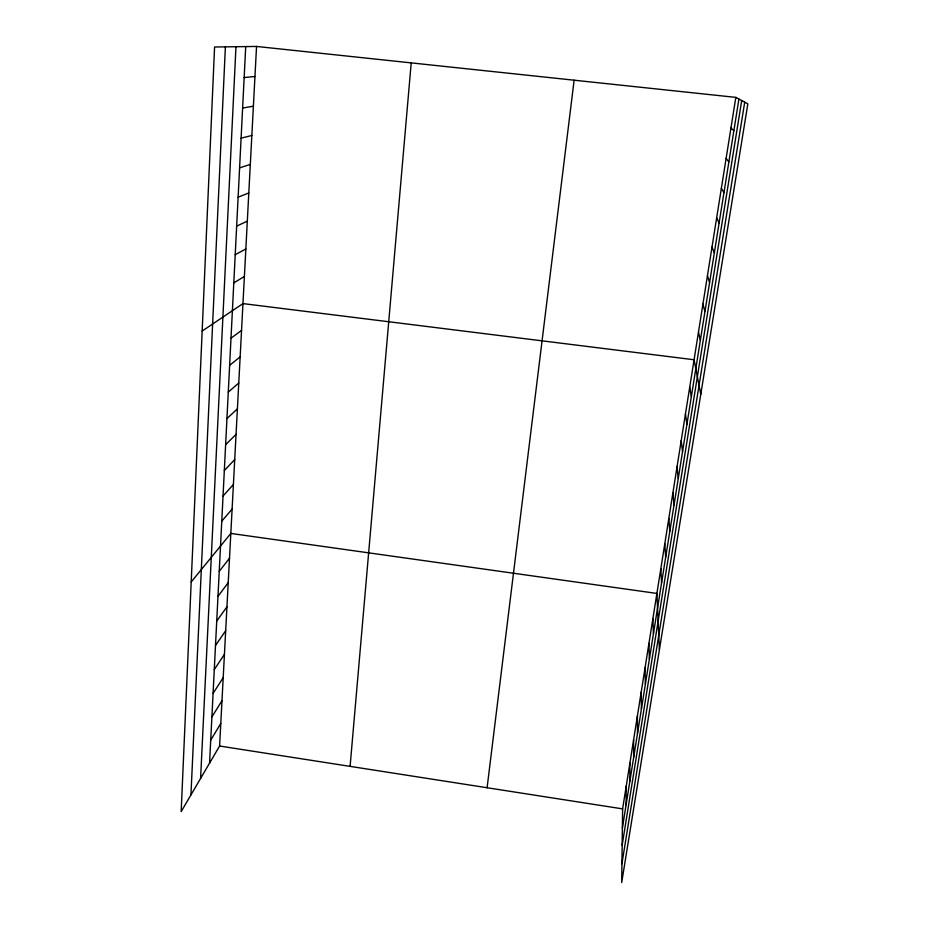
<?xml version="1.0" encoding="UTF-8"?>
<svg xmlns="http://www.w3.org/2000/svg" width="929" height="929" viewBox="0 0 929 929"><rect width="100%" height="100%" fill="white"/><g stroke="black" fill="none" stroke-linecap="round" stroke-linejoin="round"><path stroke-width="1.39" d="M629.85 781.301L629.908 763.023M626.088 804.839L626.239 786.085M735.826 97.382L622.616 808.88L621.687 882.55L747.833 103.862L735.826 97.382L256.543 46.45L214.576 47.007L181.167 811.609L219.592 746.022L256.543 46.45M190.944 794.91L225.387 46.868M200.594 778.456L235.966 46.729M209.559 763.15L245.72 46.589M350.094 766.379L411.21 62.882M487.098 787.746L574.122 80.196M622.372 828.087L738.915 99.043M622.151 845.262L741.702 100.553M621.919 863.761L744.721 102.19M210.709 740.181L220.777 723.494M211.882 716.933L221.985 700.71M213.078 693.394L223.204 677.647M214.274 669.588L224.435 654.33M215.493 645.481L225.677 630.721M216.724 621.083L226.943 606.834M217.967 596.383L228.22 582.657M219.232 571.381L229.509 558.19M191.2 581.972L230.822 533.432L656.896 593.434L659.404 649.708M221.764 521.181L232.111 509.104M223.041 496.005L233.411 484.485M224.319 470.515L234.723 459.576M225.631 444.701L236.059 434.366M226.943 418.573L237.406 408.853M228.279 392.119L238.765 383.015M229.637 365.329L240.147 356.864M231.007 338.191L241.552 330.399M202.162 331.061L242.968 303.597L694.079 359.755L700.78 394.291M233.794 282.88L244.397 276.459M235.223 254.685L245.848 248.972M236.663 226.119L247.323 221.148M238.114 197.18L248.809 192.965M239.601 167.859L250.319 164.41M241.099 138.154L251.84 135.495M242.62 108.043L253.396 106.196M244.164 77.525L254.964 76.515M219.592 746.022L622.616 808.88M730.937 128.109L733.852 130.675M726.106 158.429L728.87 161.878M721.357 188.355L723.958 192.64M716.654 217.862L719.104 222.983M712.02 246.998L714.32 252.92M707.445 275.739L709.593 282.439M702.928 304.108L704.937 311.575M698.48 332.117L700.338 340.316M689.736 387.056L691.339 396.683M685.451 413.997L686.914 424.309M681.212 440.601L682.56 451.575M677.032 466.869L678.251 478.493M672.91 492.811L674.013 505.074M668.822 518.44L669.809 531.307M664.804 543.744L665.675 557.214M660.821 568.745L661.587 582.785M652.89 618.563L653.435 633.741M648.941 643.391L649.383 659.114M645.04 667.905L645.376 684.174M641.196 692.117L641.416 708.908M637.387 716.038L637.515 733.341M633.624 739.67L633.659 757.46"/></g></svg>
